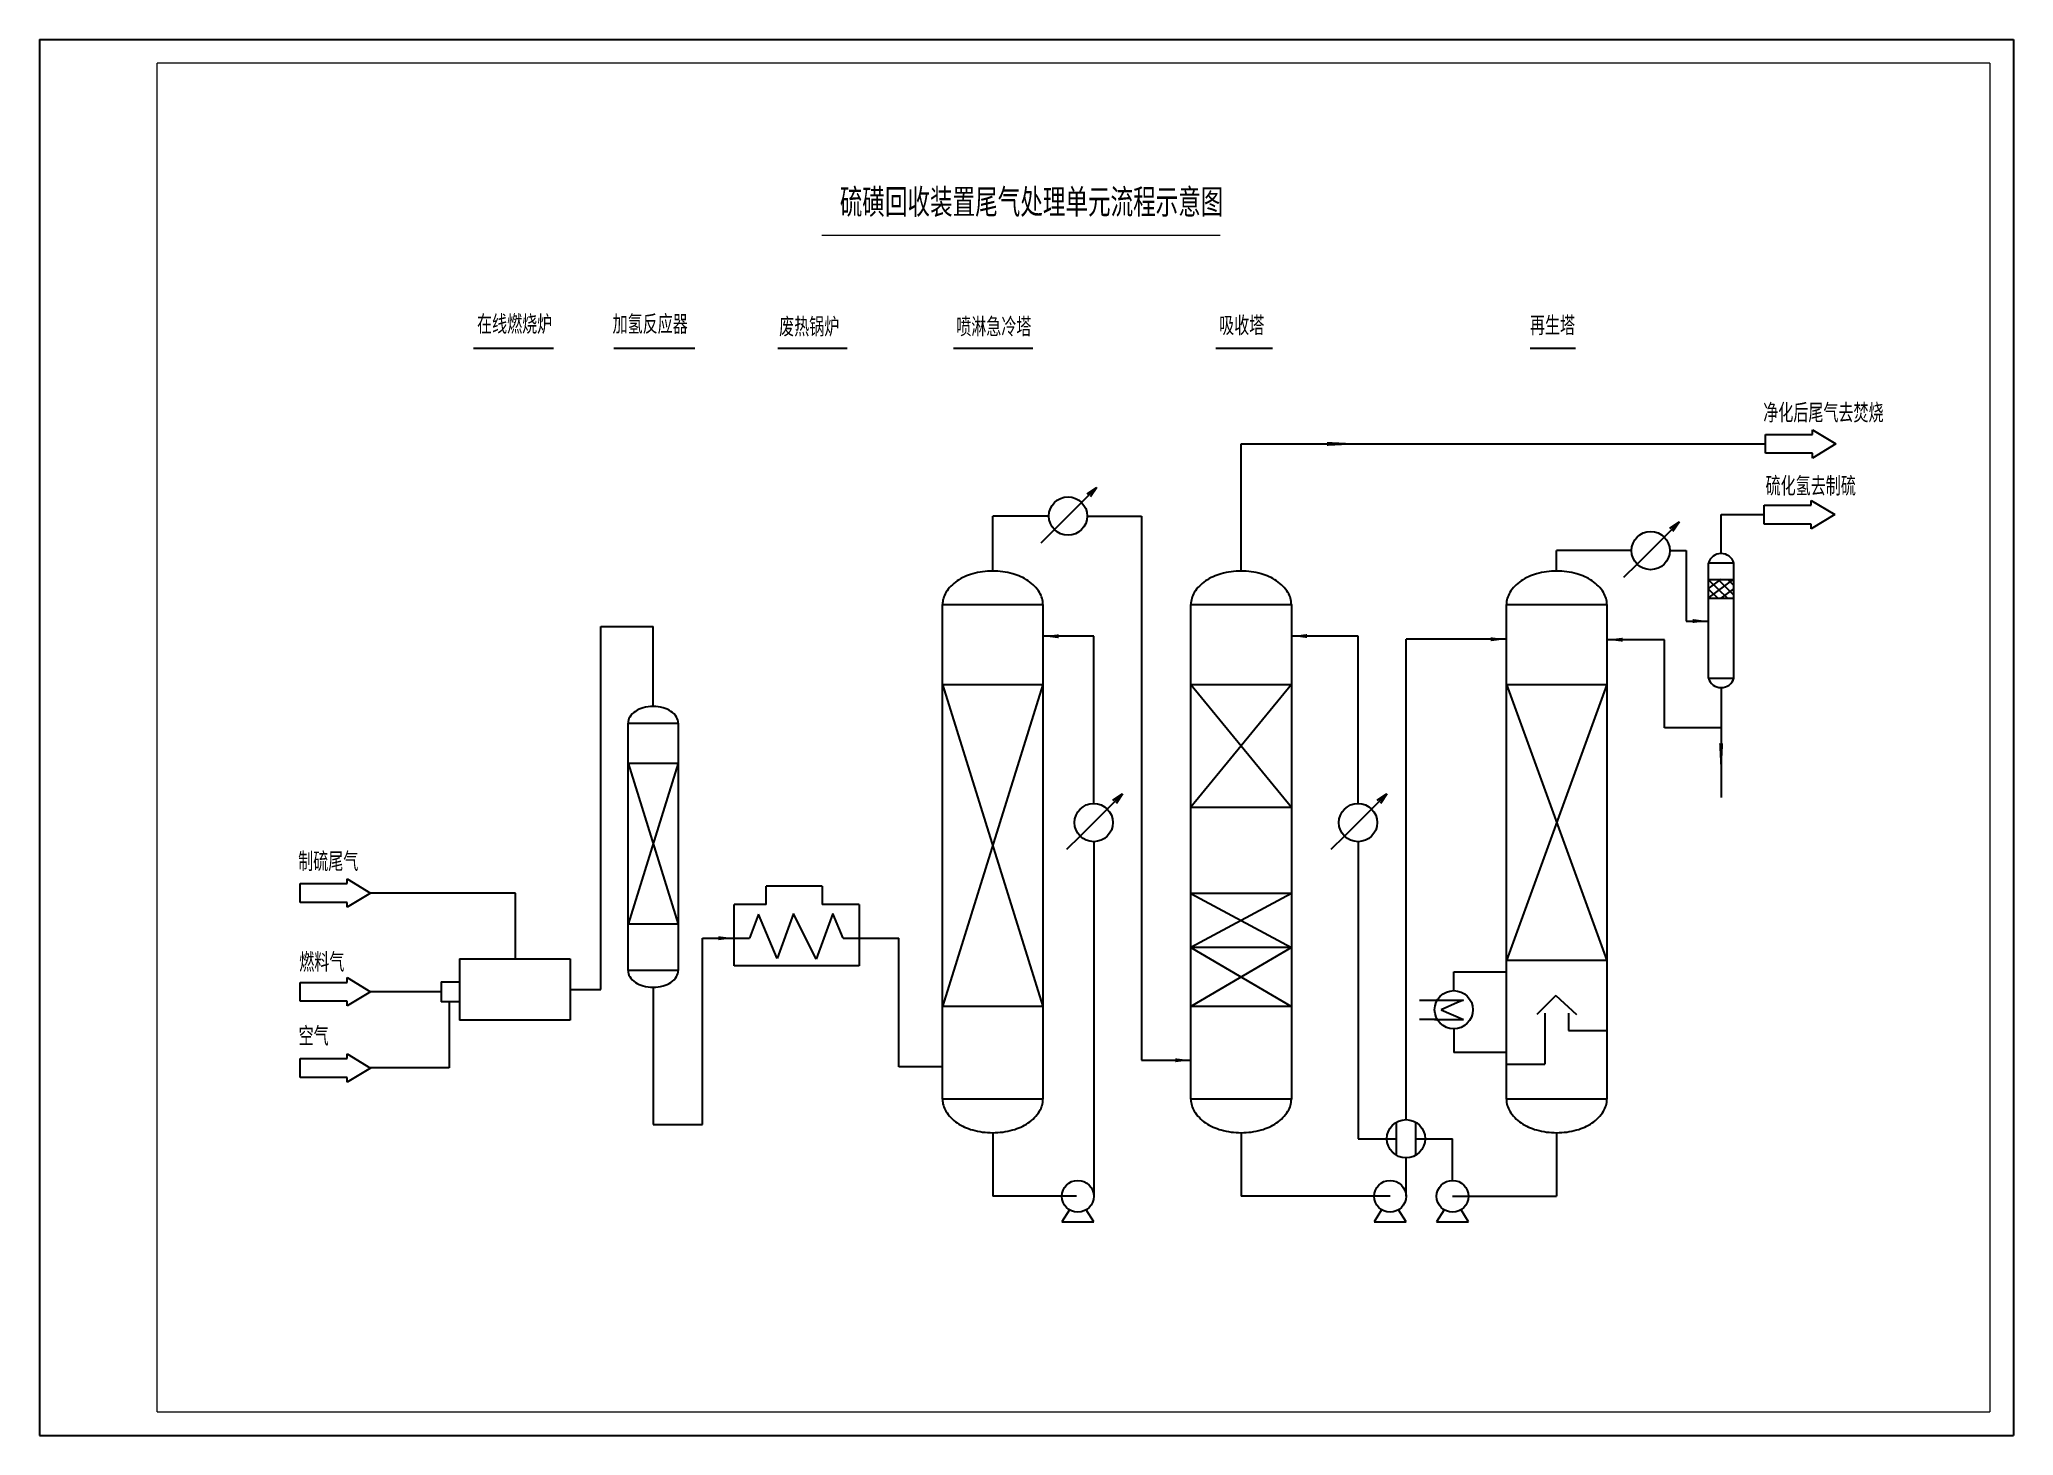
# Model space of a CAD drawing. Extents: x 420 to 840, y 0 to 815.
# Drawn here: x 420 to 839.9, y 0 to 296.9 of the extents above; entities outside this region: 1.
import ezdxf

# ---------------------------------------------------------------- set-up
doc = ezdxf.new("R2010")
doc.units = 0
doc.header["$LTSCALE"] = 300
doc.header["$MEASUREMENT"] = 0
doc.layers.get('0').update_dxf_attribs({"color": 3, "linetype": 'CONTINUOUS'})
doc.styles.add('HZ', font='txt', dxfattribs={"width": 0.8, "bigfont": 'hztxt'})

# ---------------------------------------------------------------- blocks, each defined once
blk = doc.blocks.new('LNQ')
at = {"linetype": 'Continuous'}
for p, q in [((14.49, 8.49), (10.24, 4.24)), ((12, 7), (15, 9)), ((15, 9), (13, 6)), ((10.24, 4.24), (1.76, -4.24)), ((1.76, -4.24), (-2.49, -8.49))]:
    blk.add_line(p, q, dxfattribs=at)
blk.add_circle((6, 0), 6, dxfattribs=at)
blk = doc.blocks.new('FH12')
blk.add_line((-1, 0), (8, 0))
blk.add_lwpolyline([(0, 0, 0.6, 0, 0), (6, 0, 0, 0, 0)], format="xyseb")
blk = doc.blocks.new('FH02')
at = {"linetype": 'Continuous'}
for p, q in [((0, -2), (0, 2)), ((0, 2), (10, 2)), ((10, 2), (10, 3)), ((10, 3), (15, 0)), ((15, 0), (10, -3)), ((10, -2), (0, -2)), ((10, -3), (10, -2))]:
    blk.add_line(p, q, dxfattribs=at)

msp = doc.modelspace()

# ---------------------------------------------------------------- linework, layer by layer
for p, q in [((419.96, 296.94), (419.96, 0)), ((419.96, 296.94), (839.92, 296.94)), ((419.96, 296.94), (419.96, 0)), ((839.92, 296.94), (839.92, 0)), ((512.28, 231.25), (529.28, 231.25)), ((542.14, 231.25), (559.39, 231.25)), ((577.03, 231.25), (591.76, 231.25)), ((614.43, 231.25), (631.29, 231.25)), ((670.23, 231.25), (682.25, 231.25)), ((737.11, 231.25), (746.73, 231.25)), ((675.6, 183.87), (675.6, 210.92)), ((675.6, 210.92), (787.12, 210.92)), ((622.75, 183.87), (622.75, 195.57)), ((634.7, 195.57), (622.75, 195.57)), ((642.85, 195.57), (654.4, 195.57)), ((654.4, 195.57), (654.4, 79.82)), ((777.71, 187.58), (777.71, 195.87)), ((777.71, 195.87), (786.91, 195.87)), ((758.65, 188.23), (742.72, 188.23)), ((742.72, 183.87), (742.72, 188.23)), ((766.79, 188.23), (770.3, 188.23)), ((770.3, 188.23), (770.3, 173.24)), ((774.99, 185.54), (774.99, 161.11)), ((780.42, 185.54), (774.99, 185.54)), ((780.42, 161.11), (780.42, 185.54)), ((774.95, 182.08), (779.07, 178.08)), ((774.95, 182.08), (780.41, 182.08)), ((774.99, 180.11), (777.71, 182.15)), ((774.99, 178.08), (780.42, 182.15)), ((777.03, 182.15), (780.42, 178.75)), ((779.07, 182.15), (780.42, 180.79)), ((612.06, 71.54), (612.06, 176.74)), ((612.06, 176.74), (633.44, 176.74)), ((633.44, 176.74), (633.44, 71.54)), ((664.91, 71.54), (664.91, 176.74)), ((664.91, 176.74), (686.29, 176.74)), ((686.29, 176.74), (686.29, 71.54)), ((732.03, 71.54), (732.03, 176.74)), ((732.03, 176.74), (753.41, 176.74)), ((753.41, 176.74), (753.41, 71.54)), ((774.99, 180.11), (777.03, 178.08)), ((774.99, 178.08), (780.42, 178.08)), ((777.71, 178.08), (780.42, 180.11)), ((770.3, 173.24), (774.99, 173.24)), ((539.36, 94.9), (539.36, 172.05)), ((539.36, 172.05), (550.51, 172.05)), ((550.51, 155.07), (550.51, 172.05)), ((644.24, 170), (633.44, 170)), ((644.24, 134.45), (644.24, 170)), ((700.47, 170.05), (686.29, 170.05)), ((700.47, 134.45), (700.47, 170.05)), ((710.68, 67.19), (710.68, 169.37)), ((732.03, 169.37), (710.68, 169.37)), ((765.68, 169.27), (753.41, 169.27)), ((765.68, 150.5), (765.68, 169.27)), ((612.06, 159.77), (633.44, 159.77)), ((633.44, 159.77), (612.06, 91.22)), ((612.06, 159.77), (633.44, 91.22)), ((664.91, 159.77), (686.29, 159.77)), ((664.91, 159.77), (686.29, 133.64)), ((686.29, 159.77), (664.91, 133.64)), ((753.41, 159.77), (732.03, 101.06)), ((732.03, 159.77), (753.41, 101.06)), ((732.03, 159.77), (753.41, 159.77)), ((774.99, 161.11), (780.42, 161.11)), ((777.71, 159.07), (777.71, 135.69)), ((545.16, 98.91), (545.16, 151.51)), ((545.16, 151.51), (555.85, 151.51)), ((555.85, 151.51), (555.85, 98.91)), ((777.71, 150.5), (765.68, 150.5)), ((545.16, 143.02), (555.85, 108.75)), ((555.85, 143.02), (545.16, 108.75)), ((545.16, 143.02), (555.85, 143.02)), ((664.91, 133.64), (686.29, 133.64)), ((644.24, 126.3), (644.24, 50.88)), ((700.47, 126.3), (700.47, 63.12)), ((521.25, 115.39), (490.36, 115.39)), ((521.25, 101.42), (521.25, 115.39)), ((574.54, 112.95), (574.54, 116.88)), ((586.5, 116.88), (574.54, 116.88)), ((586.5, 116.88), (586.5, 112.95)), ((686.29, 115.32), (664.91, 115.32)), ((664.91, 115.32), (686.29, 103.78)), ((686.29, 115.32), (664.91, 103.78)), ((567.73, 99.9), (567.73, 112.95)), ((574.54, 112.95), (567.73, 112.95)), ((572.92, 110.89), (571.02, 105.78)), ((576.91, 101.46), (572.92, 110.89)), ((580.37, 111.03), (576.91, 101.46)), ((585.16, 101.33), (580.37, 111.03)), ((588.75, 111.03), (585.16, 101.33)), ((594.32, 112.95), (586.5, 112.95)), ((590.9, 105.78), (588.75, 111.03)), ((594.32, 112.95), (594.32, 99.9)), ((555.85, 108.75), (545.16, 108.75)), ((561.02, 66.15), (561.02, 105.78)), ((561.02, 105.78), (571.02, 105.78)), ((590.9, 105.78), (602.79, 105.78)), ((602.79, 78.45), (602.79, 105.78)), ((509.33, 101.42), (532.88, 101.42)), ((509.33, 101.42), (509.33, 88.38)), ((532.88, 101.42), (532.88, 88.38)), ((686.29, 103.78), (664.91, 103.78)), ((686.29, 103.78), (664.91, 91.22)), ((664.91, 103.78), (686.29, 91.22)), ((753.41, 101.06), (732.03, 101.06)), ((555.85, 98.91), (545.16, 98.91)), ((594.32, 99.9), (567.73, 99.9)), ((720.84, 94.63), (720.84, 98.66)), ((720.84, 98.66), (732.03, 98.66)), ((505.4, 94.4), (490.36, 94.4)), ((505.4, 96.52), (505.4, 92.28)), ((505.4, 96.52), (509.33, 96.52)), ((532.88, 94.9), (539.36, 94.9)), ((550.51, 95.34), (550.51, 66.15)), ((742.57, 93.61), (738.48, 89.52)), ((742.57, 93.61), (746.97, 89.52)), ((509.33, 92.28), (505.4, 92.28)), ((507.09, 92.28), (507.09, 78.18)), ((532.88, 88.38), (509.33, 88.38)), ((633.44, 91.22), (612.06, 91.22)), ((686.29, 91.22), (664.91, 91.22)), ((740.18, 89.86), (740.18, 79)), ((745.27, 89.86), (745.27, 86.13)), ((720.84, 86.49), (720.84, 81.5)), ((745.27, 86.13), (753.41, 86.13)), ((654.4, 79.82), (664.91, 79.82)), ((732.03, 81.5), (720.84, 81.5)), ((507.09, 78.18), (490.36, 78.18)), ((612.06, 78.45), (602.79, 78.45)), ((732.03, 79), (740.18, 79)), ((633.44, 71.54), (612.06, 71.54)), ((686.29, 71.54), (664.91, 71.54)), ((753.41, 71.54), (732.03, 71.54)), ((550.51, 66.15), (561.02, 66.15)), ((622.75, 64.41), (622.75, 50.88)), ((675.6, 64.41), (675.6, 50.88)), ((700.47, 63.12), (708.65, 63.12)), ((712.72, 63.12), (720.58, 63.12)), ((720.58, 54.27), (720.58, 63.12)), ((742.72, 64.41), (742.72, 50.88)), ((710.68, 50.88), (710.68, 59.05)), ((640.59, 50.88), (622.75, 50.88)), ((707.29, 50.88), (675.6, 50.88)), ((720.58, 50.88), (742.72, 50.88)), ((419.96, 0), (839.92, 0))]:
    msp.add_line(p, q)
at = {"linetype": 'Continuous'}
for p, q in [((713.55, 92.59), (717.44, 92.59)), ((717.44, 92.59), (722.87, 92.59)), ((722.87, 92.59), (721.64, 92.07)), ((717.44, 88.52), (713.55, 88.52)), ((716.76, 88.52), (722.87, 88.52)), ((721.64, 92.07), (718.12, 90.56)), ((718.12, 90.56), (722.87, 88.52)), ((708.65, 59.59), (708.65, 66.64)), ((712.72, 66.64), (712.72, 59.59)), ((639.05, 48), (637.45, 45.45)), ((644.24, 45.45), (642.65, 48)), ((705.49, 48), (703.9, 45.45)), ((710.68, 45.45), (709.09, 48)), ((718.78, 48), (717.19, 45.45)), ((723.97, 45.45), (722.38, 48)), ((637.45, 45.45), (644.24, 45.45)), ((637.45, 45.45), (637.45, 45.45)), ((703.9, 45.45), (710.68, 45.45)), ((703.9, 45.45), (703.9, 45.45)), ((717.19, 45.45), (723.97, 45.45)), ((717.19, 45.45), (717.19, 45.45))]:
    msp.add_line(p, q, dxfattribs=at)
for points, format in [([(739.24, 815.45), (739.24, 815.45, 0.139889)], "xyb"), ([(693.89, 210.92, 0.848, 0, 0), (702.38, 210.92, 0, 0, 0)], "xyseb"), ([(633.44, 176.74, 0.139889), (632.71, 179.3, 0.107118), (630.31, 181.78, 0.079812), (627, 183.29, 0.067459), (622.75, 183.87, 0.067459), (618.49, 183.29, 0.079812), (615.19, 181.78, 0.107118), (612.79, 179.3, 0.139889), (612.06, 176.74, 0.139889)], "xyb"), ([(686.29, 176.74, 0.139889), (685.55, 179.3, 0.107118), (683.15, 181.78, 0.079812), (679.85, 183.29, 0.067459), (675.6, 183.87, 0.067459), (671.34, 183.29, 0.079812), (668.04, 181.78, 0.107118), (665.64, 179.3, 0.139889), (664.91, 176.74, 0.139889)], "xyb"), ([(753.41, 176.74, 0.139889), (752.68, 179.3, 0.107118), (750.28, 181.78, 0.079812), (746.98, 183.29, 0.067459), (742.72, 183.87, 0.067459), (738.47, 183.29, 0.079812), (735.17, 181.78, 0.107118), (732.76, 179.3, 0.139889), (732.03, 176.74, 0.139889)], "xyb"), ([(771.67, 173.24, 0.848, 0, 0), (774.99, 173.24, 0, 0, 0)], "xyseb"), ([(636.76, 170, 0.848, 0, 0), (633.44, 170, 0, 0, 0)], "xyseb"), ([(689.61, 170.05, 0.848, 0, 0), (686.29, 170.05, 0, 0, 0)], "xyseb"), ([(728.71, 169.37, 0.848, 0, 0), (732.03, 169.37, 0, 0, 0)], "xyseb"), ([(756.74, 169.27, 0.848, 0, 0), (753.41, 169.27, 0, 0, 0)], "xyseb"), ([(555.85, 151.51, 0.139889), (555.49, 152.79, 0.107118), (554.29, 154.03, 0.079812), (552.63, 154.78, 0.067459), (550.51, 155.07, 0.067459), (548.38, 154.78, 0.079812), (546.73, 154.03, 0.107118), (545.53, 152.79, 0.139889), (545.16, 151.51, 0.139889)], "xyb"), ([(564.4, 105.78, 0.848, 0, 0), (567.73, 105.78, 0, 0, 0)], "xyseb"), ([(545.16, 98.91, 0.139889), (545.53, 97.63, 0.107118), (546.73, 96.39, 0.079812), (548.38, 95.63, 0.067459), (550.51, 95.34, 0.067459), (552.63, 95.63, 0.079812), (554.29, 96.39, 0.107118), (555.49, 97.63, 0.139889), (555.85, 98.91, 0.139889)], "xyb"), ([(661.58, 79.82, 0.848, 0, 0), (664.91, 79.82, 0, 0, 0)], "xyseb"), ([(612.06, 71.54, 0.139889), (612.79, 68.98, 0.107118), (615.19, 66.5, 0.079812), (618.49, 64.99, 0.067459), (622.75, 64.41, 0.067459), (627, 64.99, 0.079812), (630.31, 66.5, 0.107118), (632.71, 68.98, 0.139889), (633.44, 71.54, 0.139889)], "xyb"), ([(664.91, 71.54, 0.139889), (665.64, 68.98, 0.107118), (668.04, 66.5, 0.079812), (671.34, 64.99, 0.067459), (675.6, 64.41, 0.067459), (679.85, 64.99, 0.079812), (683.15, 66.5, 0.107118), (685.55, 68.98, 0.139889), (686.29, 71.54, 0.139889)], "xyb"), ([(732.03, 71.54, 0.139889), (732.76, 68.98, 0.107118), (735.17, 66.5, 0.079812), (738.47, 64.99, 0.067459), (742.72, 64.41, 0.067459), (746.98, 64.99, 0.079812), (750.28, 66.5, 0.107118), (752.68, 68.98, 0.139889), (753.41, 71.54, 0.139889)], "xyb")]:
    msp.add_lwpolyline(points, format=format)
at = {"const_width": 0.3}
for points in [[(444.96, 291.94), (834.92, 291.94)], [(444.96, 291.94), (444.96, 5)], [(834.92, 291.94), (834.92, 5)], [(586.38, 255.27), (671.16, 255.27)], [(444.96, 5), (834.92, 5)]]:
    msp.add_lwpolyline(points, dxfattribs=at)
at = {"linetype": 'Continuous'}
for centre, radius in [((720.84, 90.56), 4.07), ((710.68, 63.12), 4.07), ((640.85, 50.88), 3.39), ((707.29, 50.88), 3.39), ((720.58, 50.88), 3.39)]:
    msp.add_circle(centre, radius, dxfattribs=at)
for centre, start, end in [((777.71, 184.75), 16.2602, 163.7398), ((777.71, 161.9), 196.2602, 343.7398)]:
    msp.add_arc(centre, 2.83, start, end)

# ---------------------------------------------------------------- block references
for p in [(787.12, 210.92), (786.89, 195.87), (475.39, 115.39), (475.39, 94.39), (475.39, 78.17)]:
    msp.add_blockref('FH02', p)
at = {"xscale": 0.67872, "yscale": 0.67872, "zscale": 0.67872}
for p in [(634.7, 195.57), (758.65, 188.23), (640.17, 130.38), (696.4, 130.38)]:
    msp.add_blockref('LNQ', p, dxfattribs=at)
at = {"xscale": 1.414, "yscale": 1.414, "zscale": 1.414, "rotation": 270}
msp.add_blockref('FH12', (777.71, 147.23), dxfattribs=at)

# ---------------------------------------------------------------- texts
at = {"style": 'HZ', "width": 0.8}
for s, height, p in [(' 硫磺回收装置尾气处理单元流程示意图', 6, (585.94, 259.22)), ('在线燃烧炉', 4, (513.04, 234.33)), ('加氢反应器', 4, (541.88, 234.33)), ('废热锅炉', 4, (577.32, 233.78)), ('喷淋急冷塔', 4, (614.98, 233.78)), ('吸收塔', 4, (670.92, 234.05)), ('再生塔', 4, (737.04, 234.05)), ('净化后尾气去焚烧', 4, (786.67, 215.48)), ('硫化氢去制硫', 4, (787.17, 199.91)), ('制硫尾气', 4, (474.99, 120.04)), ('燃料气', 4, (475.22, 98.63)), ('空气', 4, (475.09, 82.92))]:
    msp.add_text(s, height=height, dxfattribs=at).set_placement(p)

doc.saveas('drawing.dxf')
